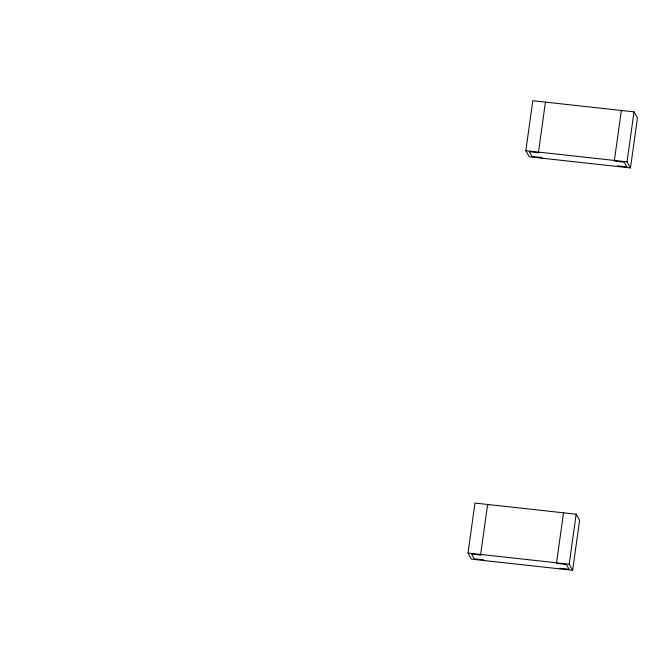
<?xml version="1.0" encoding="UTF-8"?>
<svg xmlns="http://www.w3.org/2000/svg" width="671" height="671" viewBox="0 0 671 671"><rect width="100%" height="100%" fill="white"/><g stroke="black" fill="none" stroke-linecap="round" stroke-linejoin="round"><path stroke-width="1.01" d="M467.997 553.055L474.959 503.074L576.163 514.204L579.61 520.293L572.648 570.275L471.445 559.144L467.997 553.055L569.201 564.185L572.648 570.275M525.838 150.707L532.799 100.725L634.003 111.856L637.45 117.945L630.488 167.926L529.285 156.796L525.838 150.707L627.041 161.837L630.488 167.926M545.448 102.118L538.486 152.099L538.872 152.77L529.385 151.73L532.061 156.469L541.556 157.509L541.933 158.188M563.514 512.812L556.553 562.793L556.938 563.472L566.425 564.512L569.1 569.251L559.614 568.211L560 568.882M569.201 564.185L576.163 514.204M627.041 161.837L634.003 111.856M621.732 111.143L621.354 110.463L614.393 160.444L614.77 161.124L624.256 162.164L626.94 166.903L617.454 165.863L617.84 166.534M487.993 505.137L487.616 504.466L480.646 554.447L481.032 555.118L471.545 554.078L474.229 558.817L483.716 559.857L484.093 560.537"/></g></svg>
